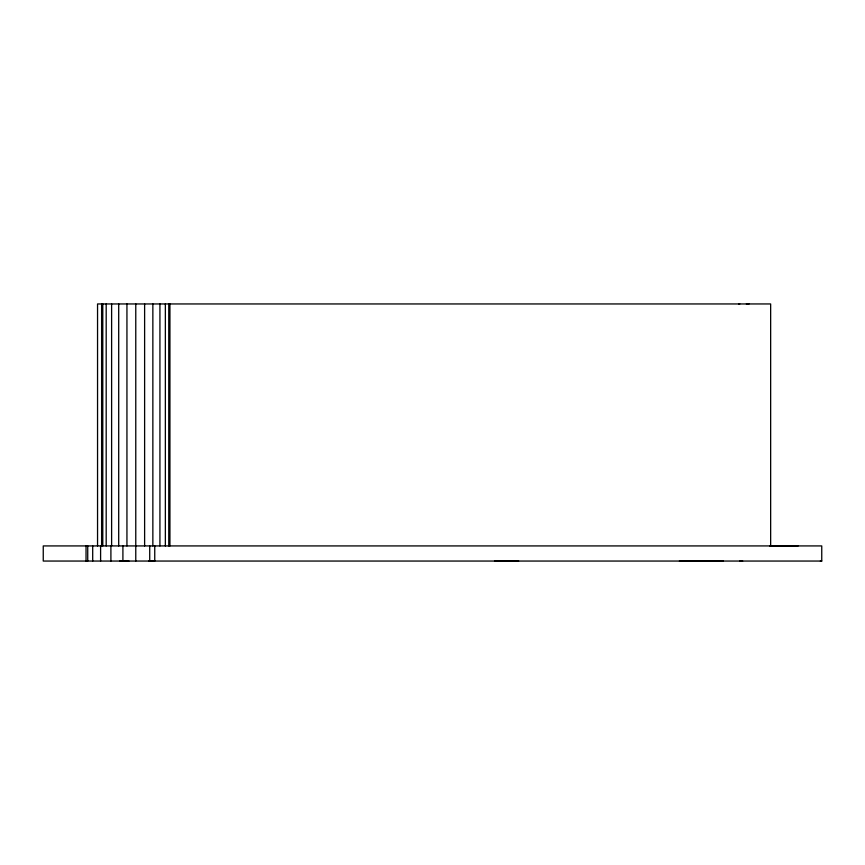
<?xml version="1.0" encoding="UTF-8"?>
<svg xmlns="http://www.w3.org/2000/svg" width="865" height="865" viewBox="0 0 865 865"><rect width="100%" height="100%" fill="white"/><g stroke="black" fill="none" stroke-linecap="round" stroke-linejoin="round"><path stroke-width="1.3" d="M101.616 545.923L101.616 303.95M102.784 545.923L102.784 303.95M106.19 545.923L106.19 303.95M111.617 545.934L111.617 303.95M118.7 545.934L118.7 303.95M126.939 545.934L126.939 303.95M135.773 303.95L135.773 561.05M144.617 545.934L144.617 303.95M152.856 545.934L152.856 303.95M159.928 545.934L159.928 303.95M165.356 545.934L165.356 303.95M168.772 545.934L168.772 303.95M169.929 545.934L169.929 303.95M738.753 303.95L739.78 303.95M746.376 303.95L748.982 303.95M769.677 545.923L798.114 545.923M821.75 561.05L43.25 561.05L43.25 545.923L821.75 545.923L821.75 561.05L820.344 561.05M119.608 561.05L128.907 561.05M148.65 561.05L154.749 561.05L154.749 545.923M494.521 561.05L518.654 561.05M679.393 561.05L723.259 561.05M739.78 561.05L742.667 561.05M770.65 545.923L770.65 303.95L97.55 303.95L97.55 545.923M149.721 545.923L149.721 561.05M122.906 545.923L122.906 561.05M110.904 545.923L110.904 561.05M100.6 545.923L100.6 561.05M92.696 545.923L92.696 561.05M87.733 545.923L87.733 561.05M86.035 545.923L86.035 561.05"/></g></svg>
